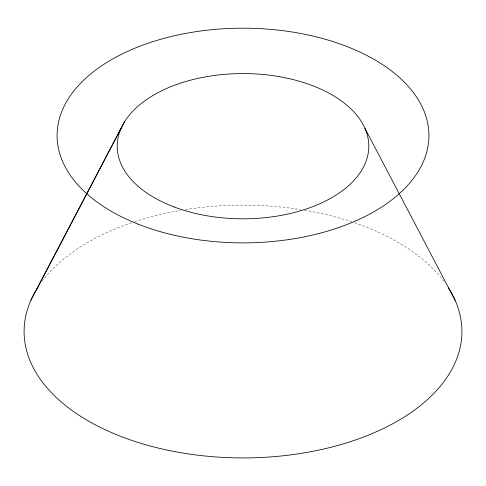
<?xml version="1.0" encoding="UTF-8"?>
<svg xmlns="http://www.w3.org/2000/svg" width="486" height="486" viewBox="0 0 486 486"><rect width="100%" height="100%" fill="white"/><g stroke="black" fill="none" stroke-linecap="round" stroke-linejoin="round"><path stroke-width="0.36" stroke-dasharray="2.43 1.82" d="M41.948 281.534A218.913 126.39 0 0 1 131.791 222.673M134.579 221.738A218.913 126.39 0 0 1 180.828 210.353M185.336 209.612A218.913 126.39 0 0 1 300.846 209.642M304.479 210.238A218.913 126.39 0 0 1 351.694 221.829M354.482 222.764A218.913 126.39 0 0 1 444.739 282.463"/><path stroke-width="0.73" d="M36.857 289.006L124.538 121.755M30.904 300.239L121.123 128.213M364.925 128.316L455.175 300.421M448.475 287.937A218.913 126.39 0 0 1 242.247 457.921A218.913 126.39 0 0 1 38.054 287.123M137.842 224.052A185.925 107.345 0 0 0 428.366 143.844A185.925 107.345 0 0 0 162.792 38.686A185.925 107.345 0 0 0 137.842 224.052M174.079 206.951A125.795 72.627 0 0 0 368.601 150.277A125.795 72.627 0 0 0 186.326 81.356A125.795 72.627 0 0 0 174.079 206.951"/></g></svg>
